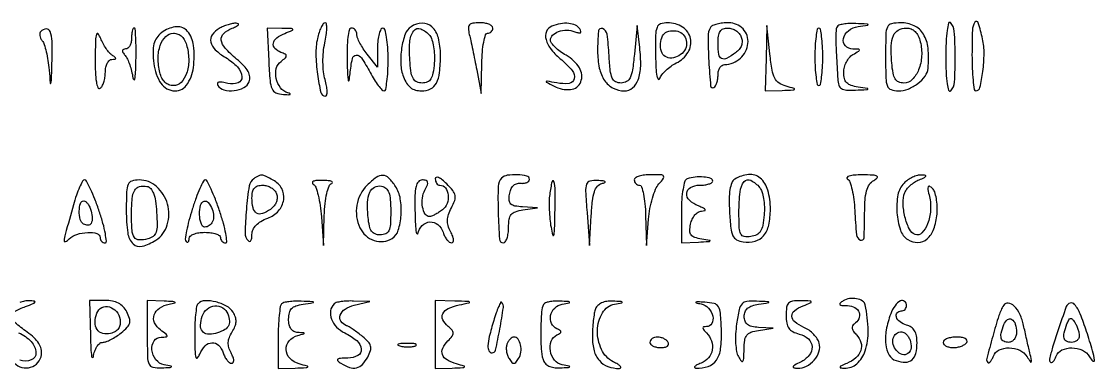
# Model space of a CAD drawing. Extents: x 24 to 1546, y 0 to 2379.
# Drawn here: x 1213 to 1417.9, y 1270 to 1336.2 of the extents above; entities that cross this region are included whole.
import ezdxf

# ---------------------------------------------------------------- set-up
doc = ezdxf.new("R2010")
doc.units = 0
doc.header["$MEASUREMENT"] = 0
doc.layers.get('0').update_dxf_attribs({"linetype": 'CONTINUOUS'})

msp = doc.modelspace()

# ---------------------------------------------------------------- linework, layer by layer
for points in [[(1389.5, 1329.497206, 0.009407), (1389.557316, 1326.450915, 0.026481), (1389.749993, 1324.329489, 0.04799), (1390.04451, 1323.123023, 0.553129), (1390.434082, 1323.03387, 0.184819), (1391.167201, 1324.676539, 0.014686), (1391.287891, 1329.525169, 0.014754), (1391.123115, 1334.371278, 0.182843), (1390.375859, 1336.021559, 0.578083), (1390.026509, 1335.926987, 0.03118), (1389.750087, 1334.533212, 0.022988), (1389.559408, 1332.359061, 0.010378)], [(1394.5, 1329.908039, 0.009577), (1394.550705, 1327.261127, 0.015848), (1394.707002, 1325.031997, 0.00966), (1394.924059, 1323.247104, 0.372686), (1395.204687, 1323.002468, 0.350187), (1396.009846, 1323.640596, 0.023749), (1396.568406, 1326.719882, 0.030841), (1396.808819, 1330.134607, 0.056267), (1396.519689, 1332.910358, 0.022084), (1395.696209, 1336.001363, 0.628655), (1395.06772, 1336.092384, 0.140167), (1394.58237, 1334.596066, 0.008784)], [(1216.675343, 1334.342009, 0.146414), (1216.494277, 1334.006303, 0.0883), (1216.481641, 1333.550763, 0.074689), (1216.636256, 1333.046497, 0.061606), (1216.939921, 1332.572391, -0.09704), (1217.321745, 1331.872218, -0.018637), (1217.707237, 1330.471191, -0.019216), (1218.037963, 1328.777183, -0.016666), (1218.256538, 1326.980381, 0.002655), (1218.493065, 1324.445365, 0.81375), (1218.611078, 1324.432771, 0.069924), (1218.714225, 1325.028832, 0.000946), (1218.825293, 1328.75, 0.013839), (1218.826295, 1332.469867, 0.085114), (1218.452231, 1334.341837, 0.330057), (1217.709096, 1334.814138, 0.180408)], [(1234, 1333, -0.054166), (1233.91687, 1332.23488, -0.073876), (1233.670282, 1331.5875, -0.093538), (1233.305846, 1331.153024, -0.173281), (1232.877555, 1331, 0.086694), (1232.436711, 1330.922984, 0.296839), (1232.269401, 1330.701882, 0.162115), (1232.364627, 1330.330132, 0.029732), (1232.78907, 1329.75, -0.066271), (1233.216977, 1329.065564, -0.023215), (1233.648158, 1327.985938, -0.022578), (1234.017725, 1326.740239, -0.024522), (1234.261683, 1325.5, 0.16921), (1234.439323, 1325.159144, 0.594948), (1234.615495, 1325.217187, 0.031858), (1234.765294, 1326.509076, 0.006944), (1234.850168, 1328.75, 0.007498), (1234.87167, 1331.146468, 0.012487), (1234.809112, 1333.164062, 0.006116), (1234.696063, 1334.819105, 0.390847), (1234.5, 1335, 0.295869), (1234.306436, 1334.874473, 0.04382), (1234.146875, 1334.4125, 0.037669), (1234.036195, 1333.766472, 0.023598)], [(1240.061886, 1334.330794, 0.062018), (1238.998083, 1333.369368, 0.097586), (1238.39087, 1332.302609, 0.074987), (1238.142794, 1330.884856, 0.024532), (1238.197084, 1328.758077, 0.107957), (1239.371564, 1324.817379, 0.228627), (1241.909147, 1323.019033, 0.281145), (1244.458906, 1324.040799, 0.13166), (1245.828082, 1327.471691, 0.056126), (1245.852102, 1331.642713, 0.149262), (1244.6972, 1334.353789, 0.237515), (1242.646867, 1335.233639, 0.138369)], [(1250.75, 1334.919901, 0.107203), (1249.411921, 1333.695651, 0.212259), (1249.134586, 1332.312556, 0.152946), (1249.989574, 1330.832888, 0.052483), (1252, 1329.340929, -0.069871), (1254.228883, 1327.563886, -0.170016), (1255.077073, 1325.67162, -0.340451), (1254.339308, 1324.524919, -0.148249), (1252.416211, 1324.431674, 0.020836), (1251.320978, 1324.658525, 0.090659), (1250.661125, 1324.646479, 0.286058), (1250.418838, 1324.417892, 0.205529), (1250.475228, 1324.040082, 0.194848), (1251.6592, 1323.172563, 0.091626), (1253.585084, 1323.047719, 0.090359), (1255.451687, 1323.621525, 0.182788), (1256.463095, 1324.75, 0.12395), (1256.579966, 1325.699118, 0.095656), (1256.255889, 1326.694176, 0.065708), (1255.442483, 1327.793968, 0.026319), (1254.070084, 1329.072826, -0.032002), (1251.877478, 1331.163008, -0.152957), (1251.14712, 1332.707306, -0.249341), (1251.597883, 1333.940217, -0.087568), (1253.25, 1334.968838, 0.020617), (1254.033477, 1335.321931, 0.108256), (1254.398438, 1335.61725, 0.468236), (1254.35885, 1335.811525, 0.118542), (1254, 1335.906205, 0.053422), (1253.300349, 1335.84676, 0.025791), (1252.426563, 1335.630082, 0.025232), (1251.529929, 1335.307757, 0.032977)], [(1260.202283, 1328.75, 0.007966), (1260.445731, 1324.923226, 0.082856), (1260.826465, 1323.399124, 0.193634), (1261.582195, 1322.654301, 0.080642), (1263, 1322.315355, 0.010428), (1263.895299, 1322.267978, 0.093786), (1264.281709, 1322.32836, 0.661064), (1264.288892, 1322.446884, 0.043776), (1263.852625, 1322.618916, -0.158851), (1262.443521, 1323.589525, -0.110043), (1261.624793, 1325.359081, -0.113181), (1261.646298, 1327.268206, -0.174787), (1262.544995, 1328.631733, 0.017337), (1263.391146, 1329.311301, 0.220618), (1263.555059, 1329.67328, 0.279511), (1263.36683, 1329.977422, 0.026278), (1262.52939, 1330.350348, -0.108605), (1261.37265, 1331.112795, -0.246901), (1261.084371, 1332.087567, -0.184264), (1261.726147, 1333.108911, -0.065884), (1263.25, 1333.968838, 0.004026), (1264.723387, 1334.574893, 0.448828), (1264.784491, 1334.754016, 0.261407), (1264.568773, 1334.884622, 0.002598), (1262.702283, 1334.936614), (1259.904565, 1335)], [(1269.495228, 1332.978274, 0.059155), (1269.200983, 1329.986381, 0.029433), (1269.501994, 1326.183463, 0.021845), (1270.141648, 1322.698365, 0.34969), (1271.018092, 1322, 0.354963), (1271.281138, 1322.213664, 0.056441), (1271.347897, 1322.924233, 0.041639), (1271.243631, 1323.939744, 0.023443), (1270.958034, 1325.146327, -0.042865), (1270.661012, 1326.661136, -0.025689), (1270.55724, 1328.493294, -0.025103), (1270.64304, 1330.399422, -0.03147), (1270.921542, 1332.146327, 0.018986), (1271.195106, 1333.624099, 0.032933), (1271.293873, 1334.867983, 0.037863), (1271.237625, 1335.769721, 0.374352), (1270.973158, 1336, 0.244917), (1270.616719, 1335.814263, 0.038807), (1270.203139, 1335.112368, 0.035541), (1269.808738, 1334.135816, 0.024151)], [(1275.168103, 1328.75, 0.00331), (1275.260906, 1325.981577, 0.045124), (1275.391852, 1324.982431, 0.816098), (1275.545473, 1324.985298, 0.019739), (1275.728468, 1326.25, -0.024441), (1276.176066, 1329.15076, -0.338017), (1276.927599, 1329.805805, -0.272963), (1277.919327, 1329.30459, -0.018977), (1279.569933, 1326.5, 0.015966), (1280.348217, 1325.159196, 0.022892), (1281.128076, 1324.028125, 0.020012), (1281.828531, 1323.178448, 0.213495), (1282.227404, 1323, 0.360319), (1282.532929, 1323.253022, 0.014847), (1282.77305, 1324.7625, 0.019929), (1282.944369, 1326.69965, 0.01209), (1283, 1329, 0.015416), (1282.928566, 1331.316313, 0.025878), (1282.708333, 1333.25, 0.024068), (1282.395008, 1334.696775, 0.339565), (1282, 1335, 0.286041), (1281.61212, 1334.758327, 0.0476), (1281.287218, 1333.898438, 0.039886), (1281.058755, 1332.687014, 0.025191), (1280.977764, 1331.25), (1280.955528, 1327.5), (1279, 1330, -0.021474), (1278.249852, 1331.048855, -0.023151), (1277.612376, 1332.132812, -0.023481), (1277.155652, 1333.107059, -0.093682), (1277.022236, 1333.75, 0.078242), (1276.938323, 1334.227515, 0.089078), (1276.712782, 1334.632812, 0.098818), (1276.383142, 1334.903939, 0.123449), (1276, 1335, 0.346859), (1275.601646, 1334.685861, 0.02575), (1275.330895, 1333.229526, 0.025985), (1275.169986, 1331.231656, 0.013825)], [(1287.375632, 1335.234687, 0.162724), (1286.257924, 1333.822148, 0.049319), (1285.577598, 1331.137848, 0.048711), (1285.421156, 1328.150274, 0.079742), (1285.93395, 1325.673724, 0.048711), (1286.538298, 1324.455966, 0.088044), (1287.281489, 1323.631579, 0.096642), (1288.21095, 1323.160815, 0.069146), (1289.36826, 1323, 0.111607), (1291.100992, 1323.391649, 0.161539), (1292.224318, 1324.46984, 0.096761), (1292.83024, 1326.480742, 0.024941), (1293, 1329.881787, 0.062539), (1292.595271, 1333.104929, 0.140996), (1291.361916, 1335.210035, 0.200449), (1289.526919, 1335.911268, 0.1379)], [(1290.942081, 1333.569788, -0.099603), (1291.378002, 1332.760669, -0.032748), (1291.687987, 1331.437638, -0.031125), (1291.847396, 1329.88705, -0.030603), (1291.814526, 1328.319788, -0.021511), (1291.56751, 1326.356664, -0.094425), (1291.161656, 1325.266789, -0.158958), (1290.504753, 1324.701306, -0.099191), (1289.5, 1324.5, -0.099712), (1288.493801, 1324.702675, -0.159371), (1287.836866, 1325.271474, -0.093924), (1287.431295, 1326.369586, -0.02114), (1287.183365, 1328.355161, -0.033148), (1287.121758, 1332.284815, -0.144482), (1287.884228, 1334.457036, -0.347692), (1289.222142, 1334.837433, -0.122063)], [(1298.50822, 1333.75, -0.006147), (1298.77589, 1332.585359, -0.00194), (1299.147615, 1330.839062, -0.001937), (1299.547169, 1328.887863, -0.002149), (1299.917706, 1327), (1300.780869, 1322.5), (1300.890434, 1328.25, -0.016346), (1301.004584, 1330.454165, -0.026555), (1301.261565, 1332.310937, -0.024776), (1301.602678, 1333.703841, -0.331691), (1302, 1334, 0.099038), (1302.381638, 1334.076342, 0.097945), (1302.70625, 1334.29375, 0.097945), (1302.923658, 1334.618362, 0.099038), (1303, 1335, 0.227683), (1302.816068, 1335.382983, 0.074496), (1302.260028, 1335.70625, 0.056718), (1301.445617, 1335.9269, 0.037834), (1300.480948, 1336, 0.032847), (1299.153092, 1335.912673, 0.181872), (1298.532845, 1335.580921, 0.201062), (1298.320167, 1334.945527, 0.041114)], [(1314.25, 1335.337719, 0.20231), (1313.229294, 1334.322388, 0.17035), (1313.150465, 1332.788502, 0.101228), (1314.16521, 1330.87631, 0.048323), (1316.143501, 1328.901284, -0.049275), (1318.173565, 1326.866855, -0.22895), (1318.550346, 1325.298073, -0.323596), (1317.561657, 1324.412493, -0.074426), (1315.188715, 1324.517116, 0.001525), (1313.377311, 1324.864712, 0.278955), (1313.204517, 1324.800156, 0.467549), (1313.232518, 1324.665846, 0.002074), (1314.694785, 1323.892609, 0.14126), (1317.83854, 1323.250085, 0.287164), (1319.786312, 1324.695259, 0.238914), (1319.526928, 1327.393007, 0.122754), (1317.006323, 1329.79651, -0.026682), (1315.859755, 1330.532535, -0.033791), (1314.890181, 1331.335359, -0.035938), (1314.198997, 1332.092635, -0.167137), (1314.006323, 1332.643011, -0.203039), (1314.417676, 1333.629401, -0.108808), (1315.556435, 1334.340652, -0.089125), (1317.111516, 1334.597607, -0.088324), (1318.664045, 1334.298676, 0.026179), (1319.386586, 1334.063986, 0.196415), (1319.736436, 1334.108364, 0.357523), (1319.829264, 1334.347692, 0.059284), (1319.605028, 1334.830061, 0.151887), (1318.796113, 1335.533477, 0.080111), (1317.495715, 1335.871624, 0.06676), (1315.905557, 1335.809888, 0.0529)], [(1323, 1330.571429, 0.05136), (1323.330205, 1327.365322, 0.097267), (1324.335735, 1324.981605, 0.124568), (1325.962614, 1323.526184, 0.121079), (1328.103653, 1323, 0.177878), (1329.690269, 1323.58289, 0.131821), (1330.761272, 1325.133286, 0.081666), (1331.228318, 1327.708397, 0.033672), (1331.047523, 1331.259357), (1330.543979, 1335.5), (1330.02199, 1330, -0.011532), (1329.665627, 1326.985948, -0.072422), (1329.230532, 1325.502749, -0.160426), (1328.55152, 1324.771063, -0.126818), (1327.5, 1324.5, -0.119678), (1326.452753, 1324.754307, -0.171935), (1325.80528, 1325.444032, -0.077345), (1325.433288, 1326.848666, -0.01175), (1325.19774, 1329.75, 0.018521), (1324.812564, 1333.811717, 0.277169), (1323.961518, 1334.880755, 0.496033), (1323.164921, 1334.377709, 0.021654)], [(1334.070285, 1329.75, 0.010077), (1334.144134, 1327.398798, 0.03048), (1334.323895, 1325.807565, 0.127897), (1334.575566, 1325.255676, 0.573698), (1334.850237, 1325.29808, -0.073268), (1335.297526, 1326.07534, -0.035128), (1336.074413, 1326.928416, -0.033876), (1337.026857, 1327.721179, -0.041008), (1338.021093, 1328.323197, 0.137371), (1340.280311, 1330.367595, 0.19573), (1340.747789, 1333.001334, 0.200773), (1339.245337, 1335.163957, 0.142793), (1336.377555, 1336, 0.084862), (1335.032369, 1335.770034, 0.22323), (1334.35241, 1335.100203, 0.084544), (1334.080071, 1333.644588, 0.006879)], [(1340, 1332, -0.149834), (1339.611211, 1330.731723, -0.109751), (1338.534899, 1329.714337, -0.112323), (1337.151162, 1329.263562, -0.162609), (1335.909758, 1329.555773, -0.186134), (1335.194742, 1330.497959, -0.088523), (1335.033393, 1332.035946, -0.090243), (1335.41282, 1333.509253, -0.203522), (1336.25, 1334.269359, -0.092767), (1337.659926, 1334.483342, -0.12815), (1338.881184, 1334.119839, -0.139346), (1339.701639, 1333.238578, -0.118747)], [(1344.573429, 1335.118811, 0.141536), (1344.089874, 1333.387567, 0.011654), (1344.242009, 1328.656124, 0.009005), (1344.589005, 1323.940929, 0.557032), (1345.211112, 1323.630474, 0.131322), (1345.514477, 1323.952175, 0.04524), (1345.768264, 1324.544977, 0.041216), (1345.941754, 1325.280297, 0.037346), (1346, 1326.059017, -0.06236), (1346.093219, 1326.803529, -0.079078), (1346.367188, 1327.439178, -0.095305), (1346.773143, 1327.870759, -0.151266), (1347.25, 1328.031803, 0.177528), (1350.276164, 1329.229391, 0.188111), (1351.720459, 1332.067813, 0.217782), (1350.776277, 1334.823899, 0.205804), (1348.039965, 1336, 0.027916), (1346.881434, 1335.935267, 0.034337), (1345.816374, 1335.741151, 0.036707), (1344.972431, 1335.459313, 0.156646)], [(1350.447437, 1333.276381, -0.087569), (1350.603919, 1332.470187, -0.091202), (1350.470992, 1331.671283, -0.084694), (1350.048346, 1330.925808, -0.063755), (1349.363296, 1330.276381, -0.034294), (1347.640502, 1329.189521, -0.246792), (1346.689964, 1329.179699, -0.245153), (1346.138636, 1329.957886, -0.033905), (1346, 1332, -0.031073), (1346.091421, 1333.469633, -0.110105), (1346.407751, 1334.353806, -0.161402), (1346.989657, 1334.831972, -0.092211), (1347.893011, 1335, -0.082767), (1348.666115, 1334.871142, -0.065912), (1349.424241, 1334.493687, -0.06636), (1350.053104, 1333.935297, -0.086654)], [(1355.162997, 1329.25), (1355, 1323), (1358.25, 1323.09968, 0.001928), (1360.350166, 1323.172202, 0.195664), (1360.611827, 1323.290568, 0.561168), (1360.570812, 1323.442772, 0.003867), (1359, 1323.889518, -0.077154), (1357.64984, 1324.497908, -0.132835), (1356.833533, 1325.411332, -0.076139), (1356.326309, 1326.977508, -0.013531), (1355.912997, 1330.039838), (1355.325993, 1335.5)], [(1364.5, 1329.5, 0.012806), (1364.554017, 1327.391385, 0.021079), (1364.720313, 1325.615625, 0.016459), (1364.95395, 1324.241724, 0.356394), (1365.25, 1324, 0.356394), (1365.54605, 1324.241724, 0.016459), (1365.779687, 1325.615625, 0.021079), (1365.945983, 1327.391385, 0.012806), (1366, 1329.5, 0.012806), (1365.945983, 1331.608615, 0.021079), (1365.779687, 1333.384375, 0.016459), (1365.54605, 1334.758276, 0.356394), (1365.25, 1335, 0.356394), (1364.95395, 1334.758276, 0.016459), (1364.720313, 1333.384375, 0.021079), (1364.554017, 1331.608615, 0.012806)], [(1368.737819, 1335.25, 0.107562), (1368.532822, 1334.463254, 0.013255), (1368.507676, 1332.67824, 0.009947), (1368.596791, 1329.921525, 0.002256), (1368.86205, 1325.25, 0.06286), (1369.081514, 1324.088766, 0.17772), (1369.582262, 1323.449006, 0.125644), (1370.508137, 1323.157579, 0.025264), (1372.25, 1323.149832, 0.000897), (1374.414657, 1323.253519, 0.202175), (1374.594183, 1323.339937, 0.591928), (1374.55929, 1323.436806, 0.001448), (1372.75, 1323.716254, -0.042383), (1371.400415, 1324.039463, -0.119239), (1370.582083, 1324.549255, -0.134424), (1370.143589, 1325.334913, -0.060527), (1370, 1326.516732, -0.06549), (1370.129897, 1327.504212, -0.053395), (1370.514062, 1328.499767, -0.055179), (1371.080239, 1329.354192, -0.087202), (1371.75, 1329.919901, 0.004477), (1372.885865, 1330.595174, 0.262137), (1373, 1330.797915, 0.400998), (1372.869488, 1330.934482, 0.006989), (1371.75, 1330.969591, -0.199305), (1370.312767, 1331.595674, -0.253821), (1369.934037, 1332.967483, -0.171893), (1370.906659, 1334.490832, -0.128643), (1372.75, 1335.283746, 0.001201), (1374.604104, 1335.569176, 0.571622), (1374.640766, 1335.661755, 0.218168), (1374.481234, 1335.744743, 0.000787), (1372.309017, 1335.850168, 0.022414), (1371.05916, 1335.852792, 0.030955), (1369.943697, 1335.735674, 0.031651), (1369.075007, 1335.532475, 0.204933)], [(1378, 1329.5, 0.006481), (1378.05295, 1325.415313, 0.083101), (1378.343407, 1323.919118, 0.223067), (1379.043483, 1323.234434, 0.08403), (1380.428571, 1323, 0.093749), (1382.298906, 1323.353792, 0.069186), (1384.139899, 1324.388538, 0.072575), (1385.54041, 1325.816498, 0.135102), (1386.110691, 1327.321429, 0.047216), (1386.107946, 1331.153597, 0.112355), (1385.220086, 1333.843172, 0.149018), (1383.457576, 1335.427849, 0.10955), (1380.877555, 1336, 0.053255), (1379.132208, 1335.813575, 0.239744), (1378.360675, 1335.185285, 0.098614), (1378.050712, 1333.800307, 0.005896)], [(1384.624602, 1332.359568, -0.075465), (1384.884778, 1329.636603, -0.081594), (1384.308144, 1327.03614, -0.100453), (1383.081176, 1325.168581, -0.199924), (1381.475918, 1324.5, -0.102472), (1380.486064, 1324.705017, -0.15775), (1379.834783, 1325.27783, -0.092654), (1379.430485, 1326.379553, -0.021248), (1379.183365, 1328.355161, -0.024346), (1379.075574, 1331.594129, -0.095049), (1379.481411, 1333.546565, -0.168923), (1380.427702, 1334.605764, -0.127421), (1381.949563, 1335, -0.092493), (1382.867957, 1334.828645, -0.102852), (1383.62436, 1334.339638, -0.087363), (1384.209597, 1333.515743, -0.049399)], [(1227.063386, 1329.190983, 0.011448), (1227.097264, 1326.554495, 0.031854), (1227.281016, 1324.712542, 0.054958), (1227.581999, 1323.637245, 0.465186), (1228, 1323.5, 0.130646), (1228.384508, 1323.906663, 0.045439), (1228.70625, 1324.653525, 0.041396), (1228.926158, 1325.57934, 0.037634), (1229, 1326.559017, -0.049191), (1229.092232, 1327.494242, -0.068641), (1229.367188, 1328.287459, -0.088193), (1229.772659, 1328.824533, -0.186091), (1230.25, 1329.015313, 0.023971), (1230.845537, 1329.051197, 0.364677), (1230.978187, 1329.189842, 0.256554), (1230.880793, 1329.397607, 0.015985), (1230.299814, 1329.793543, -0.075793), (1229.770655, 1330.255344, -0.026892), (1229.162419, 1331.058436, -0.025962), (1228.579104, 1332.026023, -0.02773), (1228.1132, 1333.02823, 0.069647), (1227.625603, 1333.882249, 0.618861), (1227.303533, 1333.818503, 0.060178), (1227.126272, 1332.620012, 0.004145)], [(1244.589356, 1331.5, -0.062022), (1244.923876, 1328.772097, -0.082831), (1244.509492, 1326.31611, -0.10997), (1243.466164, 1324.620093, -0.202773), (1242, 1324, -0.095445), (1241.126625, 1324.168251, -0.097107), (1240.38427, 1324.648525, -0.084771), (1239.805361, 1325.436181, -0.054749), (1239.410644, 1326.5, -0.062022), (1239.076124, 1329.227903, -0.082831), (1239.490508, 1331.68389, -0.10997), (1240.533836, 1333.379907, -0.202773), (1242, 1334, -0.095445), (1242.873375, 1333.831749, -0.097107), (1243.61573, 1333.351475, -0.084771), (1244.194639, 1332.563819, -0.054749)], [(1222.912144, 1301.25, 0.000838), (1221.350296, 1295.615662, 0.036236), (1221.109277, 1294.403637, 0.603567), (1221.368349, 1294.223116, 0.072482), (1222.102935, 1294.75, -0.117656), (1223.56562, 1295.6123, -0.064108), (1225.631157, 1295.967735, -0.075636), (1227.404452, 1295.774368, -0.340068), (1228, 1295, 0.092323), (1228.071093, 1294.618257, 0.096111), (1228.274488, 1294.29375, 0.099356), (1228.577904, 1294.076579, 0.106186), (1228.934427, 1294, 0.442192), (1229.202015, 1294.294171, 0.02136), (1228.999161, 1295.7625, 0.023267), (1228.552923, 1297.698622, 0.013158), (1227.842623, 1300, 0.011057), (1227.008945, 1302.299614, 0.017219), (1226.179687, 1304.2375, 0.011639), (1225.420033, 1305.762887, 0.27823), (1225.026911, 1306, 0.276474), (1224.653952, 1305.776705, 0.018248), (1224.080037, 1304.604687, 0.022253), (1223.477195, 1303.070341, 0.014447)], [(1233, 1300.106989, 0.03244), (1233.274495, 1295.880639, 0.166188), (1234.301387, 1293.803186, 0.266771), (1236.041121, 1293.33861, 0.080068), (1238.640905, 1294.500367, 0.176466), (1240.833581, 1297.436642, 0.142065), (1240.872615, 1301.402101, 0.144507), (1238.791449, 1304.725856, 0.183092), (1235.428571, 1306, 0.077436), (1234.04955, 1305.785139, 0.221197), (1233.353028, 1305.143366, 0.090261), (1233.056276, 1303.757, 0.007709)], [(1245.603824, 1300.412131, 0.011579), (1244.970818, 1298.228936, 0.017395), (1244.529843, 1296.295677, 0.012412), (1244.266189, 1294.708906, 0.235523), (1244.421202, 1294.245465, 0.140776), (1244.640342, 1294.124126, 0.260446), (1244.829978, 1294.179397, 0.14649), (1244.959885, 1294.424887, 0.048989), (1245, 1294.833333, -0.230944), (1245.21808, 1295.280299, -0.073141), (1245.88125, 1295.657292, -0.055756), (1246.851099, 1295.914768, -0.037042), (1248, 1296, -0.031626), (1249.149251, 1295.927234, -0.048861), (1250.11875, 1295.70625, -0.06271), (1250.790443, 1295.384262, -0.254951), (1251, 1295, 0.092323), (1251.071093, 1294.618257, 0.096111), (1251.274488, 1294.29375, 0.099356), (1251.577904, 1294.076579, 0.106186), (1251.934427, 1294, 0.442192), (1252.202015, 1294.294171, 0.02136), (1251.999161, 1295.7625, 0.023267), (1251.552923, 1297.698622, 0.013158), (1250.842623, 1300, 0.010162), (1250.013562, 1302.299715, 0.015922), (1249.19846, 1304.2375, 0.010074), (1248.454563, 1305.776863, 0.282281), (1248.090818, 1306, 0.283596), (1247.733637, 1305.779691, 0.011673), (1247.060964, 1304.358564, 0.017289), (1246.331387, 1302.553834, 0.011059)], [(1257.337134, 1306.229522, 0.21682), (1256.461504, 1304.884624, 0.015952), (1255.929511, 1300.404743, 0.01632), (1255.687807, 1295.904589, 0.204381), (1256.309998, 1294.356668, 0.247096), (1256.569035, 1294.27628, 0.225023), (1256.797312, 1294.441412, 0.091977), (1256.95256, 1294.912349, 0.033763), (1257, 1295.614096, -0.110468), (1257.201269, 1296.513959, -0.083238), (1257.780491, 1297.349477, -0.06783), (1258.724381, 1298.086692, -0.041698), (1260, 1298.693898, 0.119735), (1262.066643, 1300.105516, 0.147982), (1263.054176, 1302.206594, 0.16165), (1262.67267, 1304.364489, 0.147017), (1261.065741, 1305.964816, 0.008988), (1259.56508, 1306.733571, 0.09644), (1258.90806, 1306.910577, 0.136247), (1258.322206, 1306.791847, 0.023969)], [(1268.689827, 1305.212859, -0.16693), (1269.174591, 1304.60554, -0.024229), (1269.640355, 1303.069357, -0.02522), (1270.024164, 1301.131297, -0.019177), (1270.254845, 1298.978172), (1270.630035, 1293.5), (1270.815018, 1299.166667, -0.017198), (1270.973692, 1301.530499, -0.031775), (1271.289718, 1303.42903, -0.036978), (1271.717991, 1304.801861, -0.205562), (1272.25, 1305.337719, 0.302003), (1272.382033, 1305.530429, 0.328904), (1272.251563, 1305.712635, 0.057351), (1271.578445, 1305.848577, 0.015875), (1270.5, 1305.90574, 0.020429), (1269.380735, 1305.88375, 0.076415), (1268.695096, 1305.735437, 0.315654), (1268.532146, 1305.494013, 0.251793)], [(1279, 1305, 0.15557), (1277.02205, 1301.170221, 0.153038), (1277.608434, 1296.874006, 0.202364), (1280.321059, 1294.43619, 0.228415), (1283.775318, 1294.839977, 0.180135), (1284.945809, 1296.383342, 0.05654), (1285.471969, 1299.283903, 0.055559), (1285.332754, 1302.409105, 0.10653), (1284.434534, 1304.740258, 0.047611), (1283.135848, 1306.362119, 0.190427), (1281.997912, 1306.875906, 0.172262), (1280.740494, 1306.495992, 0.037719)], [(1292, 1306.222222, 0.071392), (1292.067033, 1305.755144, 0.086695), (1292.262322, 1305.359028, 0.100338), (1292.55247, 1305.094208, 0.135771), (1292.893011, 1305, -0.236307), (1293.950749, 1304.470532, -0.136682), (1294.478158, 1303.114429, -0.113581), (1294.269178, 1301.477238, -0.147627), (1293.363296, 1300.276381, -0.017486), (1292.643531, 1299.787755, -0.020183), (1291.92432, 1299.374937, -0.019695), (1291.293495, 1299.076933, -0.100825), (1290.915859, 1299, -0.264721), (1290.083802, 1299.473723, -0.091362), (1289.58706, 1300.820168, -0.074772), (1289.549276, 1302.540932, -0.091274), (1290.03877, 1304.072442, 0.025051), (1290.506363, 1305.062316, 0.163114), (1290.543172, 1305.604096, 0.268177), (1290.24633, 1305.90442, 0.066901), (1289.535184, 1306, 0.217794), (1288.788558, 1305.658584, 0.123829), (1288.333101, 1304.754383, 0.051186), (1288.126178, 1303.007861, 0.009358), (1288.136182, 1299.75, 0.006961), (1288.217114, 1297.484459, 0.022956), (1288.359663, 1295.996875, 0.185433), (1288.531687, 1295.687987, 0.571393), (1288.705733, 1295.75, -0.146404), (1289.51991, 1297.310001, -0.188935), (1290.979157, 1297.971427, -0.187472), (1292.50808, 1297.467228, -0.144564), (1293.5, 1296, 0.041204), (1293.814323, 1295.234659, 0.050911), (1294.2326, 1294.5875, 0.05949), (1294.686051, 1294.142108, 0.165895), (1295.102571, 1294, 0.273606), (1295.392842, 1294.171692, 0.146561), (1295.483224, 1294.592705, 0.073256), (1295.328198, 1295.267457, 0.029837), (1294.933102, 1296.125, -0.048348), (1294.451838, 1297.280082, -0.083126), (1294.31468, 1298.310862, -0.077469), (1294.518253, 1299.37966, -0.037156), (1295.085459, 1300.659682, 0.036676), (1295.711544, 1302.068934, 0.135227), (1295.784788, 1303.031652, 0.121608), (1295.35627, 1303.954017, 0.02712), (1294.187541, 1305.256904, 0.026421), (1293.346317, 1306.013631, 0.066136), (1292.64259, 1306.442827, 0.167216), (1292.200902, 1306.48011, 0.343542)], [(1304.666667, 1306.333333, 0.193173), (1304.006392, 1304.787834, 0.012283), (1304.018729, 1299.764795, 0.009829), (1304.255467, 1294.696713, 0.394915), (1305, 1294, 0.251527), (1305.384077, 1294.20626, 0.06424), (1305.70625, 1294.861738, 0.049825), (1305.927196, 1295.809816, 0.032359), (1306, 1296.933578, -0.037763), (1306.11761, 1298.488555, -0.134896), (1306.519857, 1299.391346, -0.141285), (1307.314565, 1299.938256, -0.042951), (1308.75, 1300.283746), (1311.5, 1300.700336), (1308.680449, 1300.850168, -0.031305), (1307.21036, 1301.020991, -0.147757), (1306.462512, 1301.402439, -0.184535), (1306.142633, 1302.080536, -0.054329), (1306.180933, 1303.25, -0.059569), (1306.431141, 1304.18947, -0.099369), (1306.876275, 1304.872803, -0.11597), (1307.494976, 1305.264526, -0.103554), (1308.250484, 1305.361111, 0.048784), (1308.920126, 1305.373347, 0.072434), (1309.48608, 1305.524132, 0.097105), (1309.865315, 1305.7828, 0.197145), (1310, 1306.111111, 0.349309), (1309.501991, 1306.736981, 0.046263), (1307.704253, 1306.979516, 0.045824), (1305.765762, 1306.882625, 0.162373)], [(1313.851313, 1303.25, 0.029668), (1313.751514, 1301.947215, 0.014474), (1313.771207, 1300.279687, 0.014303), (1313.891995, 1298.54098, 0.020073), (1314.106172, 1297, 0.01617), (1314.43798, 1295.447676, 0.77143), (1314.637196, 1295.444941, 0.059842), (1314.780303, 1296.386536, 0.002557), (1314.868359, 1299.75, 0.006537), (1314.902359, 1304.007969, 0.069539), (1314.654338, 1305.719102, 0.774324), (1314.297434, 1305.708472, 0.021872)], [(1320.989995, 1299.751822), (1321.47999, 1293.5), (1321.787987, 1299.185918, -0.013651), (1322.019345, 1302.021319, -0.052032), (1322.393506, 1303.753929, -0.094279), (1322.965038, 1304.788625, -0.156435), (1323.797992, 1305.319917, 0.033453), (1324.396872, 1305.521244, 0.59048), (1324.41517, 1305.682735, 0.133289), (1324.054596, 1305.815104, 0.009931), (1323, 1305.885821, 0.067261), (1321.536644, 1305.757855, 0.264041), (1320.890939, 1305.170819, 0.093426), (1320.7157, 1303.834013, 0.005562)], [(1330, 1306, 0.099038), (1330.076342, 1305.618362, 0.097945), (1330.29375, 1305.29375, 0.097945), (1330.618362, 1305.076342, 0.099038), (1331, 1305, -0.328634), (1331.400989, 1304.704532, -0.024577), (1331.759198, 1303.310937, -0.026452), (1332.038987, 1301.454125, -0.016334), (1332.180248, 1299.25), (1332.360496, 1293.5), (1332.744954, 1298.492758, -0.025979), (1333.0092, 1300.533044, -0.025973), (1333.483622, 1302.535084, -0.026877), (1334.080923, 1304.232519, -0.086079), (1334.719693, 1305.242758, 0.020366), (1335.61458, 1306.316408, 0.359828), (1335.599147, 1306.73677, 0.204966), (1335.110628, 1306.966136, 0.008657), (1333.154988, 1307, 0.03004), (1331.946261, 1306.927314, 0.046738), (1330.926778, 1306.70625, 0.059274), (1330.216965, 1306.3847, 0.262554)], [(1340.107143, 1306.202381, 0.245327), (1339.65695, 1305.736145, 0.028106), (1339.312374, 1304.268103, 0.027567), (1339.076358, 1302.297973, 0.016029), (1339, 1299.916667), (1339, 1294), (1342.25, 1294.149832, 0.001538), (1344.219733, 1294.246714, 0.164701), (1344.465015, 1294.344311, 0.63785), (1344.434361, 1294.455102, 0.002968), (1342.898628, 1294.701913, -0.037975), (1341.55321, 1295.015979, -0.157021), (1340.880531, 1295.492908, -0.1658), (1340.632822, 1296.255833, -0.043582), (1340.765205, 1297.55208, -0.059067), (1341.066374, 1298.50247, -0.068076), (1341.571791, 1299.307158, -0.078087), (1342.20118, 1299.857151, -0.131637), (1342.866577, 1300.063386, 0.046085), (1343.472578, 1300.143162, 0.519042), (1343.550431, 1300.332414, 0.143971), (1343.237301, 1300.605702, 0.01235), (1342.25, 1301.031162, -0.094534), (1340.55749, 1302.117668, -0.222176), (1340.021204, 1303.482722, -0.266095), (1340.746453, 1304.58237, -0.117439), (1342.5, 1305, 0.029782), (1343.457803, 1305.057101, 0.046388), (1344.265625, 1305.230804, 0.058699), (1344.828551, 1305.48339, 0.263816), (1345, 1305.785714, 0.333501), (1344.619426, 1306.292828, 0.0496), (1343.282141, 1306.541804, 0.046429), (1341.629973, 1306.528855, 0.055337)], [(1349.192353, 1306.140042, 0.160155), (1348.628995, 1305.454652, 0.052882), (1348.283635, 1304.180568, 0.037929), (1348.131672, 1302.358674, 0.016064), (1348.192353, 1299.905355, 0.01166), (1348.440644, 1296.815027, 0.081222), (1348.83716, 1295.357264, 0.163164), (1349.559143, 1294.584041, 0.089073), (1350.805042, 1294.173236, 0.100291), (1353.072793, 1294.307397, 0.155807), (1354.710867, 1295.353039, 0.12286), (1355.68779, 1297.380386, 0.051181), (1356, 1300.422445, 0.066111), (1355.517278, 1304.057347, 0.15322), (1354.052607, 1306.351854, 0.200181), (1351.843572, 1307.043546, 0.118934)], [(1353.942081, 1304.569788, -0.099603), (1354.378002, 1303.760669, -0.032748), (1354.687987, 1302.437638, -0.031125), (1354.847396, 1300.88705, -0.030603), (1354.814526, 1299.319788, -0.023723), (1354.555528, 1297.332435, -0.094692), (1354.118109, 1296.190637, -0.140601), (1353.393346, 1295.533164, -0.079241), (1352.25, 1295.180449, -0.074919), (1350.99626, 1295.191081, -0.243765), (1350.348434, 1295.669643, -0.104711), (1350.057443, 1296.820352, -0.009757), (1350, 1299.763782, -0.025586), (1350.203782, 1303.7435, -0.14721), (1351.005882, 1305.669353, -0.355216), (1352.264117, 1305.925991, -0.099489)], [(1370.690163, 1306.212651, -0.168527), (1371.167143, 1305.611267, -0.025977), (1371.601499, 1304.126954, -0.026537), (1371.941953, 1302.252592, -0.020258), (1372.12129, 1300.175039, 0.011535), (1372.44104, 1295.525777, 0.277792), (1373.181936, 1294.51738, 0.518695), (1373.884639, 1294.959666, 0.013013), (1374, 1299.391293, -0.015243), (1374.083992, 1302.145701, -0.050274), (1374.375663, 1303.936765, -0.080666), (1374.911507, 1305.127453, -0.115389), (1375.75, 1305.919901, 0.064625), (1376.405591, 1306.425025, 0.522241), (1376.34946, 1306.738251, 0.099665), (1375.601965, 1306.915036, 0.007447), (1373.5, 1306.954279, 0.017476), (1372.040418, 1306.908761, 0.04802), (1371.02461, 1306.742653, 0.161959), (1370.642906, 1306.493016, 0.445056)], [(1381.519937, 1305.37708, 0.152451), (1380.363038, 1303.170136, 0.062064), (1380.170209, 1299.747897, 0.062544), (1380.815502, 1296.439144, 0.175118), (1382.25, 1294.60696, 0.14524), (1384.180732, 1294.069787, 0.177356), (1385.91908, 1294.740361, 0.128416), (1387.204054, 1296.634266, 0.06427), (1387.818221, 1299.483055, 0.031028), (1387.85178, 1301.012295, 0.034382), (1387.69125, 1302.481512, 0.03673), (1387.379361, 1303.697922, 0.124418), (1386.939113, 1304.381779, 0.057997), (1386.388898, 1304.787504, 0.465423), (1386.130313, 1304.692617, 0.134254), (1386.087581, 1304.166101, 0.011292), (1386.372526, 1302.819398, -0.075112), (1386.585219, 1300.204257, -0.073069), (1386.021036, 1297.616584, -0.099293), (1384.933977, 1295.876841, -0.30408), (1383.644227, 1295.583028, -0.192292), (1382.53472, 1296.609109, -0.050497), (1381.703234, 1298.93312, -0.050542), (1381.331801, 1301.537116, -0.102126), (1381.666288, 1303.572743, -0.077661), (1382.052756, 1304.245507, -0.040561), (1382.718528, 1304.949491, -0.039099), (1383.536157, 1305.576299, -0.048009), (1384.3891, 1306.020294, 0.00864), (1385.442721, 1306.467351, 0.179747), (1385.683867, 1306.703184, 0.508607), (1385.591592, 1306.872022, 0.022968), (1384.821429, 1306.936614, 0.079391), (1384.061219, 1306.844404, 0.040559), (1383.159205, 1306.504647, 0.038986), (1382.264816, 1305.993463, 0.047093)], [(1238.799499, 1299.870581, -0.014531), (1238.890114, 1297.340234, -0.081482), (1238.680501, 1296.006354, -0.153348), (1238.121383, 1295.227799, -0.097278), (1237.107404, 1294.738338, -0.068247), (1235.441929, 1294.53837, -0.248911), (1234.540374, 1295.036403, -0.129679), (1234.097572, 1296.371383, -0.01559), (1234, 1299.5, -0.021039), (1234.124514, 1302.457832, -0.106879), (1234.604425, 1304.02538, -0.204439), (1235.513988, 1304.727562, -0.11081), (1236.951236, 1304.775575, -0.171704), (1237.664762, 1304.359981, -0.085943), (1238.201003, 1303.448581, -0.054074), (1238.57709, 1301.98981, -0.019857)], [(1261.693865, 1303.355392, -0.099019), (1261.824372, 1302.590589, -0.087639), (1261.661088, 1301.798157, -0.079061), (1261.212458, 1301.042611, -0.061526), (1260.515158, 1300.387425, -0.069188), (1258.992431, 1299.568921, -0.231099), (1257.894649, 1299.678141, -0.202798), (1257.208581, 1300.644778, -0.054321), (1257, 1302.559017, -0.047237), (1257.109085, 1303.711101, -0.126992), (1257.45805, 1304.449591, -0.147714), (1258.081749, 1304.861275, -0.072656), (1259.031385, 1305, -0.074196), (1259.855123, 1304.877088, -0.064361), (1260.651435, 1304.516897, -0.06686), (1261.301025, 1303.984194, -0.0963)], [(1283.5, 1299.986305, -0.014042), (1283.430605, 1297.51591, -0.091048), (1283.13855, 1296.310788, -0.18801), (1282.535195, 1295.714201, -0.102375), (1281.5, 1295.5, -0.093229), (1280.519246, 1295.684473, -0.149216), (1279.855573, 1296.208207, -0.099991), (1279.432706, 1297.188788, -0.028088), (1279.179541, 1298.845196, -0.03071), (1279.080822, 1301.738733, -0.095073), (1279.499587, 1303.639291, -0.173453), (1280.410295, 1304.616991, -0.168473), (1281.746976, 1304.810212, -0.133149), (1282.592281, 1304.396664, -0.126289), (1283.1335, 1303.605251, -0.069808), (1283.420942, 1302.25118, -0.017448)], [(1226.274607, 1300.057905, -0.049486), (1226.496948, 1298.652334, -0.145426), (1226.275148, 1297.708597, -0.263215), (1225.689444, 1297.360382, -0.1448), (1224.86052, 1297.586203, -0.193533), (1224.219672, 1298.456189, -0.064519), (1224.020825, 1300.055692, -0.071444), (1224.23887, 1301.519978, -0.33148), (1224.883369, 1302, -0.178055), (1225.258467, 1301.86205, -0.061162), (1225.656434, 1301.429509, -0.051476), (1226.015158, 1300.80118, -0.040052)], [(1249.396256, 1300.409758, -0.079277), (1249.661378, 1299.154708, -0.113826), (1249.462361, 1298.040253, -0.141017), (1248.845825, 1297.28339, -0.152934), (1247.940983, 1297, -0.236101), (1247.580274, 1297.180382, -0.070965), (1247.276414, 1297.734375, -0.054247), (1247.068681, 1298.542515, -0.035819), (1247, 1299.5, -0.058735), (1247.198271, 1301.182033, -0.248238), (1247.846776, 1301.919486, -0.325457), (1248.657233, 1301.698288, -0.077318)], [(1226.149832, 1276.25, 0.006256), (1226.234363, 1273.815341, 0.023367), (1226.378024, 1272.290625, 0.335865), (1226.546791, 1272.122978, 0.409439), (1226.716254, 1272.25, -0.044612), (1226.973242, 1273.30238, -0.058894), (1227.399042, 1274.192188, -0.072384), (1227.918641, 1274.798551, -0.181398), (1228.455638, 1275, 0.090664), (1229.114622, 1275.120482, 0.027382), (1230.049008, 1275.533745, 0.026445), (1231.066116, 1276.121578, 0.02594), (1232.022337, 1276.817004, 0.030331), (1233.185788, 1277.88212, 0.127221), (1233.649577, 1278.70015, 0.145486), (1233.626515, 1279.57821, 0.044077), (1233.097937, 1280.817004, 0.068271), (1232.395105, 1281.785572, 0.080375), (1231.491334, 1282.467411, 0.073944), (1230.355651, 1282.866987, 0.047709), (1228.964816, 1283), (1226, 1283)], [(1237, 1276.5, 0.00575), (1237.049191, 1272.222849, 0.096522), (1237.350531, 1270.845887, 0.249439), (1238.098605, 1270.248336, 0.058713), (1239.75, 1270.136182, 0.002047), (1241.401331, 1270.224735, 0.200802), (1241.607621, 1270.325405, 0.574721), (1241.568679, 1270.441828, 0.00362), (1240.25, 1270.705733, -0.180859), (1238.667888, 1271.671663, -0.140832), (1237.90521, 1273.553812, -0.17559), (1238.330589, 1275.273695, -0.250208), (1239.69113, 1276, 0.018623), (1240.639878, 1276.03535, 0.427404), (1240.795422, 1276.224387, 0.200348), (1240.621833, 1276.53128, 0.007299), (1239.52865, 1277.355392, -0.126723), (1238.407188, 1278.721623, -0.192318), (1238.323418, 1280.237051, -0.168784), (1239.331413, 1281.538012, -0.097427), (1241.188851, 1282.286254, 0.010901), (1242.271593, 1282.517608, 0.66875), (1242.294753, 1282.661491, 0.124228), (1241.912862, 1282.781433, 0.003813), (1240.25, 1282.863818), (1237, 1283)], [(1246.712576, 1282.379243, 0.158827), (1246.435322, 1281.833937, 0.013151), (1246.227939, 1280.235882, 0.016542), (1246.091029, 1278.273916, 0.011986), (1246.063386, 1276.083333, 0.005321), (1246.126355, 1273.220866, 0.062563), (1246.300942, 1272.122265, 0.59204), (1246.603527, 1272.054875, 0.084867), (1247.031162, 1272.75, -0.095964), (1248.043029, 1274.316454, -0.189739), (1249.367137, 1274.925167, -0.214734), (1250.629177, 1274.439787, -0.11887), (1251.5, 1273, 0.041204), (1251.814323, 1272.234659, 0.050911), (1252.2326, 1271.5875, 0.05949), (1252.686051, 1271.142108, 0.165895), (1253.102571, 1271, 0.240019), (1253.409934, 1271.156565, 0.170154), (1253.523167, 1271.534, 0.081977), (1253.391269, 1272.155251, 0.02966), (1253.012326, 1272.976968, -0.052594), (1252.590318, 1274.014499, -0.083444), (1252.480784, 1274.965157, -0.080673), (1252.687531, 1275.922063, -0.046149), (1253.219848, 1276.980424, 0.042626), (1253.759494, 1278.034823, 0.085783), (1253.959774, 1278.944538, 0.09338), (1253.836197, 1279.81725, 0.058198), (1253.391843, 1280.753456, 0.130017), (1252.140847, 1281.925439, 0.06395), (1250.090065, 1282.712591, 0.065849), (1248.012556, 1282.936275, 0.192617)], [(1262.666667, 1282.333333, 0.161051), (1262.403673, 1281.810475, 0.011119), (1262.195833, 1280.148958, 0.014928), (1262.048521, 1278.116473, 0.010625), (1262, 1275.833333), (1262, 1270), (1265.25, 1270.09968, 0.001929), (1267.353516, 1270.172322, 0.196521), (1267.614857, 1270.291065, 0.559448), (1267.573548, 1270.443941, 0.003862), (1266, 1270.894765, -0.133368), (1264.231542, 1271.946376, -0.18275), (1263.504232, 1273.630641, -0.195159), (1264.090478, 1275.291396, -0.148673), (1265.75, 1276.310674, 0.001923), (1266.926177, 1276.622879, 0.339035), (1267, 1276.719237, 0.392517), (1266.923939, 1276.801199, 0.002113), (1265.75, 1276.883999, -0.103728), (1264.99496, 1277.095327, -0.123025), (1264.441693, 1277.584947, -0.09987), (1264.108847, 1278.366852, -0.050887), (1264, 1279.433578, -0.057778), (1264.140851, 1280.648401, -0.134975), (1264.575302, 1281.4452, -0.121485), (1265.391064, 1281.958344, -0.042367), (1266.75, 1282.283746, 0.000842), (1268.686509, 1282.58044, 0.52986), (1268.72657, 1282.664967, 0.252115), (1268.60055, 1282.741357, 0.000614), (1266.416667, 1282.850168, 0.020837), (1265.187314, 1282.858637, 0.025551), (1264.043229, 1282.760153, 0.025392), (1263.111117, 1282.583081, 0.137582)], [(1272.666667, 1282.333333, 0.160099), (1272.007312, 1281.028504, 0.127779), (1272.171522, 1279.452077, 0.10629), (1273.148568, 1277.926938, 0.085787), (1274.737771, 1276.796952, -0.065689), (1276.994842, 1275.324212, -0.187241), (1277.864667, 1273.69847, -0.307645), (1277.234876, 1272.476331, -0.123785), (1275.323324, 1271.984687, 0.011063), (1273.892275, 1271.945252, 0.148589), (1273.403886, 1271.769907, 0.465055), (1273.386529, 1271.483235, 0.046767), (1274, 1271, 0.059805), (1275.625472, 1270.206235, 0.141641), (1276.958147, 1270.135015, 0.147335), (1278.089256, 1270.783522, 0.066661), (1279.097937, 1272.182996, 0.042512), (1279.628259, 1273.415199, 0.142434), (1279.661746, 1274.284866, 0.129533), (1279.222037, 1275.085727, 0.032611), (1278.119741, 1276.104123, 0.010386), (1277.231087, 1276.793652, 0.011187), (1276.335987, 1277.428284, 0.010772), (1275.545457, 1277.938149, 0.05131), (1275.061621, 1278.171126, -0.163909), (1273.997581, 1279.016116, -0.236159), (1273.866896, 1280.189737, -0.161777), (1274.796618, 1281.354375, -0.088005), (1276.5, 1282.076091), (1279.5, 1282.76337), (1276.416667, 1282.881685, 0.020644), (1275.187316, 1282.878086, 0.025253), (1274.043229, 1282.769412, 0.025049), (1273.110955, 1282.585001, 0.135832)], [(1292, 1276.5), (1292, 1270), (1295.25, 1270.09968, 0.00232), (1297.278624, 1270.171323, 0.181039), (1297.570432, 1270.294059, 0.576652), (1297.532813, 1270.453509, 0.005114), (1296.074139, 1270.877263, -0.060754), (1294.250163, 1271.635254, -0.176299), (1293.376875, 1272.658344, -0.205137), (1293.434939, 1273.890151, -0.083603), (1294.427478, 1275.284621, 0.026488), (1295.239418, 1276.187467, 0.170466), (1295.442011, 1276.756953, 0.188962), (1295.233767, 1277.294777, 0.033796), (1294.438816, 1278.050778, -0.101459), (1293.429184, 1279.309964, -0.244001), (1293.435023, 1280.47077, -0.169355), (1294.480065, 1281.447436, -0.050753), (1296.582498, 1282.131685, 0.002417), (1298.493246, 1282.55507, 0.60809), (1298.528068, 1282.688536, 0.176029), (1298.261735, 1282.796406, 0.0012), (1295.75, 1282.881685), (1292, 1283)], [(1312.698539, 1282.25, 0.11381), (1312.286432, 1280.834625, 0.011448), (1312.166879, 1277.298127, 0.014089), (1312.227978, 1273.762384, 0.064942), (1312.584109, 1271.75, 0.102081), (1312.998308, 1271.006574, 0.099343), (1313.676426, 1270.479211, 0.081859), (1314.62126, 1270.187359, 0.046774), (1315.817388, 1270.136182, 0.001783), (1317.477274, 1270.226382, 0.219252), (1317.658716, 1270.323051, 0.552311), (1317.616933, 1270.434181, 0.002913), (1316.25, 1270.705733, -0.177472), (1314.781451, 1271.589151, -0.126823), (1313.982325, 1273.351822, -0.13252), (1314.151492, 1275.223024, -0.197641), (1315.25, 1276.416667, 0.029131), (1315.85747, 1276.744495, 0.260055), (1316, 1277, 0.260055), (1315.85747, 1277.255505, 0.029131), (1315.25, 1277.583333, -0.176448), (1314.208407, 1278.62603, -0.162594), (1314.036841, 1280.135155, -0.148558), (1314.814746, 1281.545242, -0.146391), (1316.25, 1282.294267, 0.002994), (1317.610918, 1282.564852, 0.555228), (1317.652343, 1282.676652, 0.216837), (1317.467884, 1282.773831, 0.001815), (1315.809017, 1282.863818, 0.026617), (1314.747963, 1282.860999, 0.034753), (1313.785284, 1282.739684, 0.037258), (1313.031247, 1282.531552, 0.1812)], [(1322.606989, 1281.418213, 0.050258), (1322.37239, 1280.557082, 0.013733), (1322.178303, 1279.160435, 0.013742), (1322.044609, 1277.556031, 0.013915), (1322, 1275.953396, 0.065864), (1322.337754, 1273.400482, 0.114143), (1323.34049, 1271.522249, 0.126067), (1324.983076, 1270.392922, 0.090925), (1327.184259, 1270.014742, 0.273253), (1327.410461, 1270.151779, 0.320639), (1327.379126, 1270.395363, 0.069387), (1326.880025, 1270.802064, 0.019566), (1326, 1271.289774, -0.169143), (1323.744645, 1273.621518, -0.114622), (1322.984021, 1277.272716, -0.125837), (1323.927517, 1280.639579, -0.217562), (1326.25165, 1282.294483, 0.002578), (1327.644163, 1282.57021, 0.538636), (1327.687593, 1282.678312, 0.230604), (1327.51947, 1282.772655, 0.00165), (1325.856989, 1282.863818, 0.050173), (1324.743115, 1282.809437, 0.067471), (1323.774592, 1282.526961, 0.079272), (1323.039363, 1282.048686, 0.117902)], [(1349.554719, 1278.516323, 0.023981), (1349.363145, 1276.62407, 0.02747), (1349.366745, 1274.806568, 0.029469), (1349.546576, 1273.260932, 0.088356), (1349.910766, 1272.266323, 0.028696), (1350.470397, 1271.420715, 0.501048), (1350.753536, 1271.420767, 0.151991), (1350.927196, 1271.911749, 0.007186), (1350.969591, 1273.683578, -0.031738), (1351.095627, 1275.406884, -0.131032), (1351.496231, 1276.362276, -0.147668), (1352.289594, 1276.928614, -0.044128), (1353.75, 1277.283746), (1356.5, 1277.700336), (1353.75, 1277.850168, -0.039541), (1352.455569, 1278.02397, -0.109393), (1351.624931, 1278.405352, -0.142997), (1351.16188, 1279.029386, -0.08881), (1351, 1279.933578, -0.095667), (1351.172013, 1280.824364, -0.121119), (1351.659421, 1281.503398, -0.096089), (1352.505706, 1281.982985, -0.043437), (1353.75, 1282.283746, 0.001006), (1355.64573, 1282.574826, 0.551234), (1355.684089, 1282.663361, 0.234552), (1355.542032, 1282.743063, 0.000695), (1353.363544, 1282.850168, 0.036996), (1351.489272, 1282.801006, 0.189626), (1350.581239, 1282.334048, 0.129686), (1350.045759, 1281.261561, 0.014075)], [(1359, 1280.108408, 0.042046), (1359.123138, 1278.646666, 0.112876), (1359.520393, 1277.688111, 0.122852), (1360.270449, 1277.045197, 0.054616), (1361.5, 1276.589356, -0.122822), (1363.246624, 1275.656999, -0.199984), (1363.95386, 1274.159757, -0.186342), (1363.406731, 1272.51933, -0.108179), (1361.75, 1271.220495, 0.010537), (1360.65427, 1270.663286, 0.15602), (1360.357985, 1270.357569, 0.495449), (1360.46022, 1270.151123, 0.037689), (1361.178571, 1270.06768, 0.12675), (1362.877363, 1270.433064, 0.098674), (1364.37446, 1271.596708, 0.10136), (1365.282167, 1273.214422, 0.142216), (1365.326226, 1274.860511, 0.084574), (1364.961866, 1275.666601, 0.044457), (1364.266635, 1276.522604, 0.042554), (1363.376018, 1277.295516, 0.050587), (1362.415246, 1277.856663, -0.05637), (1360.666528, 1278.905246, -0.223059), (1360.103525, 1279.989066, -0.245848), (1360.5987, 1281.035523, -0.066222), (1362.25, 1281.968838, 0.003715), (1363.738415, 1282.579992, 0.437793), (1363.802306, 1282.755875, 0.271587), (1363.598501, 1282.884656, 0.002527), (1361.75, 1282.936614, 0.036491), (1360.246572, 1282.861524, 0.170772), (1359.482278, 1282.481774, 0.162163), (1359.101875, 1281.693983, 0.032092)], [(1369.909316, 1282.922793, 0.034878), (1369.303686, 1282.47741, 0.426979), (1369.288223, 1282.219502, 0.192981), (1369.63981, 1282.052987, 0.013559), (1370.75, 1282.015313, -0.127951), (1372.126123, 1281.647282, -0.180852), (1372.932769, 1280.683977, -0.195996), (1372.875658, 1279.490181, -0.146621), (1371.992329, 1278.495259, 0.159078), (1371.684678, 1278.131267, 0.151623), (1371.643389, 1277.64808, 0.099255), (1371.901098, 1277.06089, 0.043518), (1372.44984, 1276.407303, -0.12592), (1373.294337, 1274.98196, -0.153957), (1373.261709, 1273.440212, -0.132456), (1372.314619, 1272.025868, -0.083534), (1370.6109, 1270.979706, 0.00864), (1369.557279, 1270.532649, 0.179747), (1369.316133, 1270.296816, 0.508607), (1369.408408, 1270.127978, 0.022968), (1370.178571, 1270.063386, 0.196611), (1372.520401, 1270.919618, 0.129701), (1374.097587, 1273.358515, 0.084892), (1374.671976, 1277.245831, 0.043891), (1374.129094, 1282.143011, 0.210245), (1373.609582, 1282.882242, 0.090503), (1372.459328, 1283.319466, 0.080065), (1371.08047, 1283.351104, 0.107288)], [(1378.975249, 1280.4349, 0.046316), (1378.118501, 1277.348318, 0.072986), (1378.029382, 1274.605095, 0.099273), (1378.68391, 1272.569743, 0.190877), (1379.991051, 1271.50284, 0.073424), (1381.801738, 1271.209244, 0.182813), (1383.043119, 1271.658826, 0.161857), (1383.77149, 1272.871828, 0.055014), (1384, 1274.942386, 0.043633), (1383.884745, 1276.260588, 0.091289), (1383.526673, 1277.222095, 0.109957), (1382.90356, 1277.880847, 0.084798), (1382, 1278.289749, -0.097331), (1380.76469, 1278.886211, -0.144351), (1380.051367, 1279.843889, -0.273809), (1380.195912, 1280.633543, -0.217128), (1381, 1281, 0.099038), (1381.381638, 1281.076342, 0.097945), (1381.70625, 1281.29375, 0.097945), (1381.923658, 1281.618362, 0.099038), (1382, 1282, 0.220057), (1381.622101, 1282.81706, 0.304378), (1380.843585, 1282.905757, 0.121464), (1379.797889, 1281.99002, 0.061702)], [(1231.802469, 1279.370137, -0.068173), (1231.808606, 1278.3933, -0.117424), (1231.520815, 1277.637056, -0.115466), (1230.918698, 1277.083421, -0.064535), (1229.991298, 1276.707975, -0.125459), (1228.501353, 1276.69879, -0.185861), (1227.443437, 1277.439726, -0.15599), (1227.041401, 1278.823219, -0.085137), (1227.389987, 1280.573907, -0.189649), (1228.346314, 1281.618627, -0.182235), (1229.77766, 1281.753838, -0.153455), (1231.126896, 1280.887376, -0.139133)], [(1252.396256, 1280.409758, -0.073033), (1252.699918, 1279.055631, -0.163159), (1252.443355, 1278.045268, -0.138952), (1251.585824, 1277.289327, -0.047687), (1250.01658, 1276.714587, -0.085473), (1248.491025, 1276.584222, -0.2115), (1247.528378, 1277.112799, -0.180132), (1247.177871, 1278.264824, -0.061639), (1247.50284, 1280.008949, -0.147129), (1248.417065, 1281.346721, -0.150475), (1249.909427, 1281.94354, -0.158949), (1251.418264, 1281.584624, -0.165382)], [(1303.160219, 1279.140428, 0.010606), (1302.323265, 1276.11495, 0.050163), (1302.057488, 1274.337576, 0.127244), (1302.257042, 1273.377514, 0.285588), (1302.864076, 1273, 0.351762), (1303.513647, 1273.52152, 0.00846), (1304.338522, 1277.572015, 0.009664), (1305.011229, 1281.620622, 0.236973), (1304.663485, 1282.669848, 0.513201), (1304.478184, 1282.639391, 0.014234), (1304.080394, 1281.774588, 0.017958), (1303.629816, 1280.601572, 0.009934)], [(1342.75, 1282.339079, -0.15587), (1344.166706, 1281.530445, -0.127042), (1344.992837, 1279.98218, -0.185078), (1344.814851, 1278.605706, -0.275733), (1343.8, 1278, 0.051663), (1343.257401, 1277.943785, 0.354955), (1343.1, 1277.75, 0.180052), (1343.222304, 1277.421376, 0.018208), (1343.8, 1276.8, -0.110963), (1344.769934, 1275.267872, -0.131601), (1344.909253, 1273.565514, -0.134694), (1344.181347, 1272.050197, -0.118809), (1342.75, 1271.031162, 0.019903), (1341.961198, 1270.677023, 0.085515), (1341.547437, 1270.373817, 0.414894), (1341.551126, 1270.17739, 0.181277), (1341.815741, 1270.063386, 0.096288), (1344.134858, 1270.399301, 0.16186), (1345.677852, 1271.588853, 0.11797), (1346.5023, 1273.790953, 0.039659), (1346.654619, 1277.242266, 0.0099), (1346.471901, 1280.56288, 0.114172), (1346.085944, 1281.801235, 0.205688), (1345.26801, 1282.404637, 0.044223), (1343.484811, 1282.65863, 0.003513), (1342.115719, 1282.72175, 0.112787), (1341.789139, 1282.660437, 0.717074), (1341.797701, 1282.558251, 0.008401)], [(1400.551814, 1282.083836, 0.060749), (1399.652068, 1280.133451, 0.00993), (1398.45598, 1276.140105, 0.004365), (1397.313458, 1271.886836, 0.265779), (1397.513133, 1271.153533, 0.317742), (1397.730375, 1271.116222, 0.099987), (1398.008952, 1271.325601, 0.059342), (1398.310142, 1271.757996, 0.030875), (1398.58345, 1272.356872, -0.193303), (1399.679836, 1273.537772, -0.114801), (1401.584157, 1273.94764, -0.10514), (1403.612242, 1273.481083, -0.142572), (1405.019113, 1272.25, 0.00718), (1405.6643, 1271.27178, 0.524715), (1405.827284, 1271.270651, 0.21036), (1405.88031, 1271.536879, 0.003694), (1405.544729, 1273, -0.001476), (1405.274733, 1274.153656, -0.000812), (1404.950806, 1275.56685, -0.000809), (1404.626804, 1277.001706, -0.001296), (1404.355412, 1278.227574, 0.054824), (1403.640226, 1280.351379, 0.086254), (1402.54602, 1281.928879, 0.162502), (1401.434464, 1282.49363, 0.299807)], [(1412.509608, 1281.813382, 0.004163), (1410.878612, 1277.19605, 0.012978), (1409.887569, 1274.0511, 0.010847), (1409.295642, 1271.804522, 0.26103), (1409.465784, 1271.200883, 0.292002), (1409.701807, 1271.148799, 0.11329), (1409.995043, 1271.33951, 0.06629), (1410.30673, 1271.761513, 0.034354), (1410.58345, 1272.356872, -0.193072), (1411.679616, 1273.538589, -0.115092), (1413.581732, 1273.94861, -0.107016), (1415.581667, 1273.48016, -0.151155), (1416.919901, 1272.25, 0.085224), (1417.602182, 1271.435763, 0.678828), (1417.899819, 1271.594306, 0.044978), (1417.529836, 1273.407462, 0.006232), (1416.379926, 1277.077295, 0.016704), (1415.156038, 1280.435161, 0.075698), (1414.098427, 1282.223644, 0.300056), (1413.236479, 1282.492771, 0.240096)], [(1403, 1276.940983, -0.075715), (1402.887055, 1276.199409, -0.089148), (1402.559375, 1275.570164, -0.100726), (1402.07204, 1275.149516, -0.128528), (1401.5, 1275, -0.108576), (1400.560474, 1275.206455, -0.224047), (1400.088296, 1275.770045, -0.12721), (1400.084776, 1276.777787, -0.029218), (1400.604785, 1278.412469, -0.13459), (1401.283056, 1279.335003, -0.314863), (1402.095272, 1279.38312, -0.185148), (1402.774815, 1278.496145, -0.072024)], [(1414.984687, 1276.25, -0.119708), (1414.875058, 1275.773274, -0.102025), (1414.554877, 1275.367188, -0.093279), (1414.07173, 1275.09454, -0.082121), (1413.5, 1275, -0.109716), (1412.555143, 1275.209859, -0.226942), (1412.086462, 1275.780795, -0.124972), (1412.094303, 1276.808949, -0.027539), (1412.639163, 1278.502058, -0.026892), (1413.005596, 1279.322208, -0.222828), (1413.319776, 1279.565218, -0.274684), (1413.660796, 1279.453612, -0.038367), (1414.123851, 1278.833846, -0.035113), (1414.448755, 1278.231659, -0.025752), (1414.7255, 1277.52463, -0.02622), (1414.918607, 1276.824619, -0.051168)], [(1382.664167, 1275.432783, -0.117518), (1382.862618, 1273.943185, -0.204699), (1382.269205, 1272.8706, -0.244396), (1381.186568, 1272.671084, -0.14626), (1380.071528, 1273.413813, -0.104681), (1379.45489, 1274.586439, -0.138968), (1379.455667, 1275.785775, -0.166189), (1380.063361, 1276.662357, -0.16016), (1381.090402, 1277, -0.134494), (1381.50666, 1276.885968, -0.062216), (1381.953797, 1276.53963, -0.055065), (1382.361975, 1276.032245, -0.050302)], [(1285.269032, 1274.307009, 0.037336), (1286.036634, 1274.167106, 0.029507), (1286.880008, 1274.127736, 0.030339), (1287.671085, 1274.185595, 0.06278), (1288.269032, 1274.344063, 0.31318), (1288.386009, 1274.52287, 0.333666), (1288.257153, 1274.684921, 0.052471), (1287.580113, 1274.787295, 0.014395), (1286.5, 1274.805051, 0.012823), (1285.431793, 1274.764444, 0.080377), (1284.900903, 1274.643467, 0.597527), (1284.883358, 1274.48334, 0.087174)], [(1305.699509, 1274.659316, 0.078987), (1305.568907, 1274.042823, 0.048304), (1305.602738, 1273.298472, 0.04707), (1305.783318, 1272.547636, 0.060572), (1306.09252, 1271.909316, 0.028951), (1306.626943, 1271.176298, 0.224391), (1307, 1271, 0.224391), (1307.373057, 1271.176298, 0.028951), (1307.90748, 1271.909316, 0.108613), (1308.36078, 1273.129473, 0.089648), (1308.305878, 1274.519111, 0.108587), (1307.803066, 1275.602202, 0.234101), (1307, 1276, 0.140341), (1306.661547, 1275.903094, 0.060798), (1306.293747, 1275.606174, 0.05345), (1305.954565, 1275.172183, 0.04758)], [(1333, 1275, 0.195654), (1333.155423, 1274.618015, 0.086673), (1333.604836, 1274.29375, 0.066561), (1334.270941, 1274.073608, 0.0466), (1335.059017, 1274, 0.047867), (1335.804599, 1274.071541, 0.104212), (1336.33165, 1274.29375, 0.181468), (1336.558599, 1274.621877, 0.202618), (1336.5, 1275, 0.08825), (1336.157656, 1275.382836, 0.053305), (1335.640225, 1275.70625, 0.051278), (1335.038022, 1275.925833, 0.061875), (1334.440983, 1276, 0.067639), (1333.890182, 1275.925146, 0.08433), (1333.423289, 1275.70625, 0.09965), (1333.111069, 1275.38134, 0.142666)], [(1389, 1275, 0.186414), (1389.147465, 1274.618213, 0.089706), (1389.570164, 1274.29375, 0.069539), (1390.198222, 1274.073784, 0.049547), (1390.940983, 1274, 0.046881), (1391.729296, 1274.074077, 0.046318), (1392.49335, 1274.29375, 0.050262), (1393.123976, 1274.616444, 0.111412), (1393.5, 1275, 0.253782), (1393.521766, 1275.384801, 0.1651), (1393.205217, 1275.712684, 0.083483), (1392.520664, 1275.931329, 0.035659), (1391.559017, 1276, 0.037227), (1390.579009, 1275.926934, 0.055981), (1389.751711, 1275.70625, 0.073461), (1389.186221, 1275.383082, 0.230178)]]:
    msp.add_lwpolyline(points, format="xyb", close=True)
for points in [[(1211.683395, 1280.876579, -0.042599), (1213.75, 1281.837719, 0.00559), (1215.242764, 1282.401918, 0.157429), (1215.559794, 1282.660834, 0.558313), (1215.471412, 1282.846284, 0.017291), (1214.45, 1282.921053, 0.052547), (1213.577037, 1282.86291, 0.040186), (1212.649688, 1282.624309, 0.041219)], [(1211.64378, 1271.018614, 0.143805), (1213.063681, 1270.193727, 0.137667), (1214.730638, 1270.248711, 0.137896), (1216.123566, 1271.16261, 0.14444), (1216.805453, 1272.652635, 0.098523), (1216.747073, 1273.730252, 0.079572), (1216.284904, 1274.795523, 0.062848), (1215.394873, 1275.865855, 0.033214), (1214.055453, 1276.960514, -0.023165), (1211.739322, 1278.777069, -0.201885)], [(1212.444988, 1276.843111, -0.095364), (1214.843648, 1275.139075, -0.182251), (1215.756356, 1272.994789, -0.326298), (1214.848141, 1271.635225, -0.162383), (1212.665843, 1271.571717, 0.010997)]]:
    msp.add_lwpolyline(points, format="xyb")

doc.saveas('drawing.dxf')
